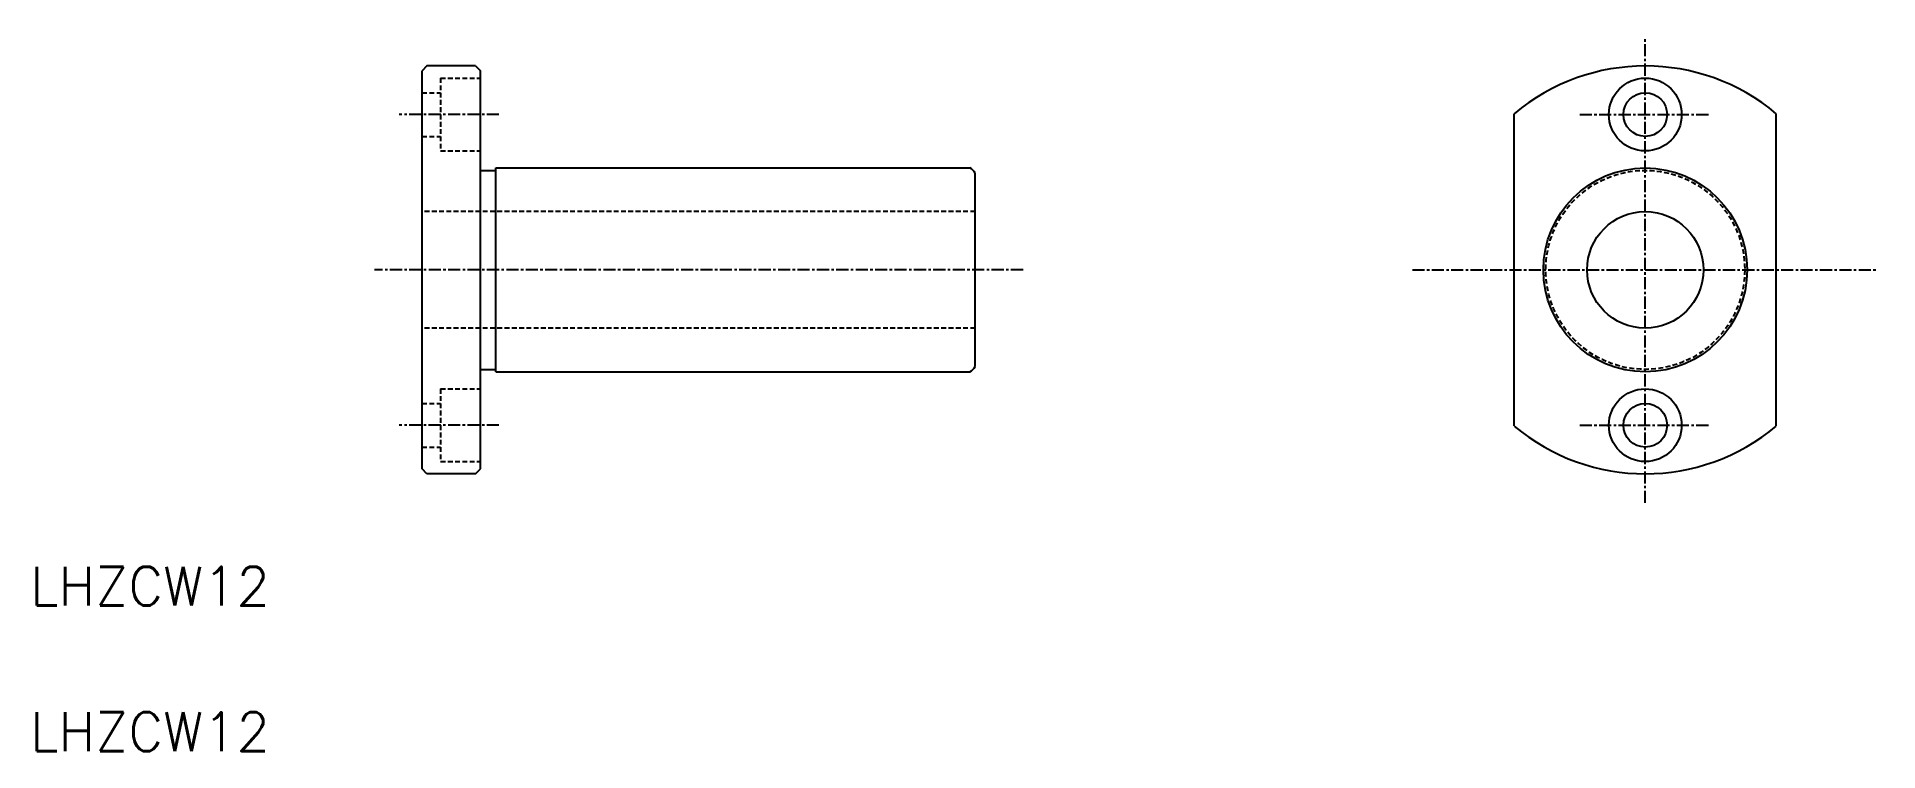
# Model space of a CAD drawing. Extents: x 208 to 398, y 139 to 212.
import ezdxf

# ---------------------------------------------------------------- set-up
doc = ezdxf.new("R2010")
doc.units = 0
doc.linetypes.add('CENTER', pattern=[2, 1.25, -0.25, 0.25, -0.25])
doc.linetypes.add('DASHED', pattern=[0.75, 0.5, -0.25])
doc.layers.get('0').update_dxf_attribs({"linetype": 'CONTINUOUS'})
doc.layers.add('CENTER', color=1, linetype='CENTER')
doc.styles.get("Standard").update_dxf_attribs({"font": 'txt.shx', "bigfont": 'bigfont.shx'})

msp = doc.modelspace()

# ---------------------------------------------------------------- linework, layer by layer
at = {"color": 7, "linetype": 'CONTINUOUS'}
for p, q in [((248.17, 209.35), (247.67, 208.85)), ((247.67, 167.85), (247.67, 208.85)), ((253.17, 209.35), (248.17, 209.35)), ((253.17, 209.35), (253.67, 208.85)), ((253.67, 167.85), (253.67, 208.85)), ((360.22, 172.27), (360.22, 204.44)), ((387.22, 172.27), (387.22, 204.44)), ((253.67, 198.6), (255.27, 198.6)), ((255.27, 177.85), (255.27, 198.85)), ((255.27, 198.85), (304.13, 198.85)), ((304.67, 178.4), (304.67, 198.31)), ((253.67, 178.1), (255.27, 178.1)), ((255.27, 177.85), (304.13, 177.85)), ((259.3, 177.85), (259.3, 177.85)), ((264.92, 177.85), (264.92, 177.85)), ((248.17, 167.35), (247.67, 167.85)), ((253.17, 167.35), (248.17, 167.35)), ((253.17, 167.35), (253.67, 167.85))]:
    msp.add_line(p, q, dxfattribs=at)
at = {"color": 3, "linetype": 'DASHED'}
for p, q in [((249.57, 208.1), (249.57, 200.6)), ((249.57, 208.1), (253.67, 208.1)), ((247.67, 206.6), (249.57, 206.6)), ((247.67, 202.1), (249.57, 202.1)), ((249.57, 200.6), (253.67, 200.6)), ((304.67, 194.35), (247.67, 194.35)), ((304.67, 182.35), (247.67, 182.35)), ((247.67, 174.6), (249.57, 174.6)), ((249.57, 176.1), (249.57, 168.6)), ((249.57, 176.1), (253.67, 176.1)), ((247.67, 170.1), (249.57, 170.1)), ((249.57, 168.6), (253.67, 168.6))]:
    msp.add_line(p, q, dxfattribs=at)
at = {"color": 7, "linetype": 'CONTINUOUS'}
for centre, radius in [((373.72, 204.35), 3.75), ((373.72, 204.35), 2.25), ((373.72, 188.35), 10.5), ((373.72, 188.35), 6), ((373.72, 172.35), 3.75), ((373.72, 172.35), 2.25)]:
    msp.add_circle(centre, radius, dxfattribs=at)
at = {"color": 3, "linetype": 'DASHED'}
msp.add_circle((373.72, 188.35), 10.25, dxfattribs=at)
at = {"color": 7, "linetype": 'CONTINUOUS'}
for centre, radius, start, end in [((373.72, 188.35), 21, 49.9948, 130.0052), ((303.52, 197.7), 1.3, 27.7958, 62.2042), ((303.52, 179), 1.3, 297.7958, 332.2042), ((373.72, 188.35), 21, 229.9948, 310.0052)]:
    msp.add_arc(centre, radius, start, end, dxfattribs=at)
at = {"layer": 'CENTER', "color": 1, "linetype": 'CENTER'}
for p, q in [((373.72, 164.35), (373.72, 212.35)), ((255.59, 204.35), (245.32, 204.35)), ((366.97, 204.35), (380.47, 204.35)), ((309.6, 188.35), (242.77, 188.35)), ((349.72, 188.35), (397.72, 188.35)), ((255.59, 172.35), (245.32, 172.35)), ((366.97, 172.35), (380.47, 172.35))]:
    msp.add_line(p, q, dxfattribs=at)

# ---------------------------------------------------------------- texts
at = {"color": 7, "linetype": 'CONTINUOUS'}
for p in [(207.28, 153.78), (207.28, 138.78)]:
    msp.add_text('LHZCW12', height=4, dxfattribs=at).set_placement(p)

doc.saveas('drawing.dxf')
